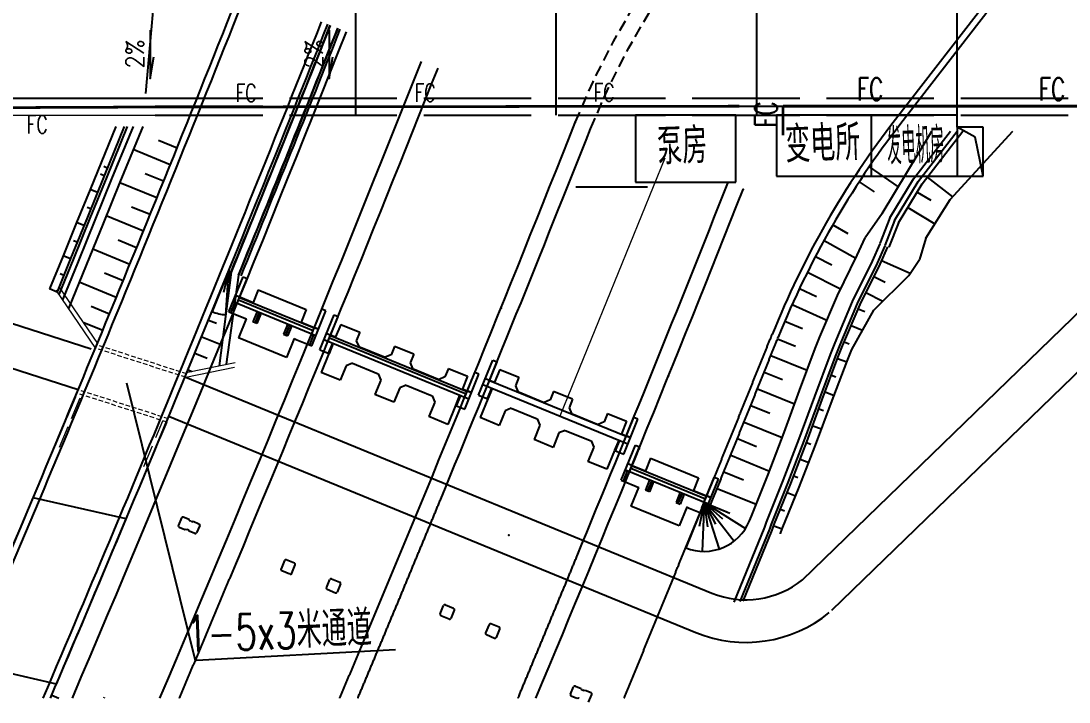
# Model space of a CAD drawing. Header units: millimetres. Extents: x 536322 to 537268, y -176210 to -175465.
# Drawn here: x 537000.1 to 537117.2, y -176041.9 to -175965.9 of the extents above; entities that cross this region are included whole.
import ezdxf
from ezdxf.enums import TextEntityAlignment as Align

# ---------------------------------------------------------------- set-up
doc = ezdxf.new("R2010")
doc.units = ezdxf.units.MM
doc.header["$MEASUREMENT"] = 0
for name, pattern in [('ACAD_ISO02W100', [15, 12, -3]), ('DASH', [0.35, 0.25, -0.1]), ('DASHED', [19.05, 12.7, -6.35]), ('HIDDEN', [0.375, 0.25, -0.125])]:
    doc.linetypes.add(name, pattern=pattern)
for name, color, linetype in [('0-段落划分', 2, 'Continuous'), ('0电气', 1, 'Continuous'), ('E-SYST-DIM', 3, 'Continuous'), ('LMBG-数据', 7, 'Continuous'), ('ql', 7, 'Continuous'), ('T-CABL-FC', 7, 'Continuous'), ('分隔带', 3, 'Continuous'), ('桥-立柱', 5, 'Continuous'), ('桥梁', 6, 'Continuous'), ('虚线', 11, 'ACAD_ISO02W100'), ('路基边线', 1, 'Continuous'), ('路面边线', 7, 'Continuous')]:
    doc.layers.add(name, color=color, linetype=linetype)
doc.layers.add('标注', color=4, linetype='Continuous', lineweight=15)
doc.layers.add('隧道', color=6, linetype='Continuous', lineweight=5)
doc.styles.add('GTF_XW', font='simplex1.shx', dxfattribs={"width": 0.7, "bigfont": 'hztxt.shx'})
doc.styles.add('IDQSTYLE', font='simplex.shx', dxfattribs={"width": 0.7, "bigfont": 'hzfs1.shx'})
doc.styles.get("Standard").update_dxf_attribs({"font": 'simplex1.shx', "width": 0.8, "bigfont": 'HZTXT.shx'})

# ---------------------------------------------------------------- blocks, each defined once
blk = doc.blocks.new('LMBG.YXDP..11主线正向')
at = {"layer": 'LMBG-数据', "color": 0, "linetype": 'ByBlock', "lineweight": -2}
blk.add_lwpolyline([(-0.541, 0.683), (0.539, 0.683), (0.052, 0.768)], dxfattribs=at)
at = {"layer": 'LMBG-数据', "color": 0, "linetype": 'ByBlock', "lineweight": -2, "style": 'GTF_XW', "width": 0.85}
for tag, p in [('YXCDKD', (-0.007, 1.063)), ('YXCDPD', (-0.011, 0.344))]:
    blk.add_attdef(tag, text='', height=0.4, rotation=180, dxfattribs=at).set_placement(p, align=Align.MIDDLE)
blk = doc.blocks.new('A$C5A611303')
at = {"layer": '0电气'}
for p, q in [((0, 0), (11.2, 0)), ((0, -7.5), (0, 0)), ((11.2, 0), (11.2, -7.5)), ((11.2, -7.5), (0, -7.5))]:
    blk.add_line(p, q, dxfattribs=at)
blk = doc.blocks.new('A$C2A681BBC')
at = {"layer": '0电气'}
for p, q in [((0, -1.35), (0, 0)), ((0, 0), (20.2, 0)), ((9.6, 0), (9.6, -6.8)), ((20.2, 0), (20.2, -6.8)), ((-2.9, -6.8), (-2.9, -1.35)), ((-2.9, -1.35), (0, -1.35)), ((-2.02, -2.46), (0, -1.35)), ((0, -1.35), (0, -6.8)), ((-2.9, -6.8), (-2.02, -2.46)), ((20.2, -6.8), (-2.9, -6.8))]:
    blk.add_line(p, q, dxfattribs=at)

msp = doc.modelspace()

# ---------------------------------------------------------------- linework, layer by layer
at = {"layer": '0-段落划分', "color": 8}
for p, q in [((537159.19, -175897.7), (537097.77, -175976.88)), ((537159.78, -175898.16), (537098.36, -175977.34))]:
    msp.add_line(p, q, dxfattribs=at)
at = {"layer": '0-段落划分', "color": 8, "linetype": 'Continuous'}
for p, q in [((537017.5, -175980.08), (537015.42, -175979.23)), ((537016.74, -175981.93), (537012.59, -175980.24)), ((537009.71, -175982.3), (537009.31, -175982.13)), ((537094.83, -175982.18), (537098.08, -175984.41)), ((537009.36, -175983.17), (537008.95, -175983)), ((537016, -175983.78), (537013.92, -175982.94)), ((537101.31, -175983.33), (537104.15, -175985.52)), ((537008.61, -175985.02), (537007.79, -175984.69)), ((537015.25, -175985.64), (537011.09, -175983.95)), ((537093.72, -175983.85), (537095.4, -175984.95)), ((537100.19, -175984.98), (537101.72, -175985.9)), ((537007.85, -175986.87), (537007.44, -175986.7)), ((537014.49, -175987.49), (537012.42, -175986.65)), ((537099.15, -175986.69), (537102.18, -175988.52)), ((537013.74, -175989.34), (537009.59, -175987.65)), ((537096.29, -175987.37), (537094.37, -175990.08)), ((537097.16, -175987.86), (537096.02, -175990.74)), ((537097.68, -175988.16), (537096.57, -175990.95)), ((537007.1, -175988.72), (537006.28, -175988.39)), ((537090.77, -175988.65), (537092.46, -175989.62)), ((537098.12, -175988.4), (537097.03, -175991.14)), ((537006.35, -175990.58), (537005.94, -175990.41)), ((537012.98, -175991.2), (537010.91, -175990.35)), ((537089.79, -175990.39), (537093.35, -175992.35)), ((537101.17, -175990.12), (537100.47, -175992.5)), ((537012.23, -175993.05), (537008.08, -175991.35)), ((537005.59, -175992.43), (537004.77, -175992.09)), ((537088.84, -175992.16), (537090.67, -175993.11)), ((537096.23, -175992.62), (537099.42, -175994.04)), ((537011.47, -175994.9), (537009.4, -175994.05)), ((537023.26, -175993.79), (537021.41, -175998.33)), ((537023.54, -175993.91), (537022.22, -176004.37)), ((537023.26, -175993.79), (537022.7, -175996.18)), ((537023.26, -175993.79), (537022.9, -175998.68)), ((537023.26, -175993.79), (537023.38, -175995.18)), ((537023.26, -175993.79), (537023.46, -175994.58)), ((537023.26, -175993.79), (537023.49, -175994.33)), ((537023.26, -175993.79), (537023.51, -175994.18)), ((537023.26, -175993.79), (537023.52, -175994.09)), ((537023.26, -175993.79), (537023.53, -175994.01)), ((537023.26, -175993.79), (537023.54, -175993.96)), ((537023.26, -175993.79), (537023.54, -175993.91)), ((537087.93, -175993.94), (537091.65, -175995.79)), ((537004.84, -175994.28), (537004.43, -175994.11)), ((537010.71, -175996.75), (537006.58, -175995.05)), ((537024.37, -175994.25), (537022.98, -176004.21)), ((537095.36, -175994.42), (537096.62, -175995.04)), ((537004.09, -175996.14), (537003.26, -175995.8)), ((537087.06, -175995.74), (537088.96, -175996.63)), ((537094.48, -175996.21), (537096.37, -175997.15)), ((537086.22, -175997.55), (537090.1, -175999.29)), ((537009.95, -175998.6), (537007.89, -175997.75)), ((537093.62, -175998.02), (537094.35, -175998.33)), ((537009.19, -176000.45), (537007.08, -175999.58)), ((537021.02, -175999.28), (537021.9, -175999.63)), ((537085.42, -175999.39), (537087.39, -176000.22)), ((537092.83, -175999.86), (537094.1, -176000.4)), ((537020.26, -176001.13), (537022.51, -176002.05)), ((537084.6, -176001.38), (537086.6, -176002.18)), ((537092.05, -176001.7), (537092.59, -176001.93)), ((537019.5, -176002.98), (537020.88, -176003.54)), ((537083.85, -176003.23), (537087.9, -176004.86)), ((537091.3, -176003.55), (537092.35, -176003.95)), ((537018.74, -176004.82), (537019.17, -176005)), ((537083.11, -176005.09), (537085.16, -176005.91)), ((537090.61, -176005.43), (537091.12, -176005.62)), ((537082.36, -176006.94), (537086.51, -176008.62)), ((537089.91, -176007.3), (537090.93, -176007.68)), ((537081.61, -176008.8), (537083.72, -176009.65)), ((537089.22, -176009.18), (537089.72, -176009.36)), ((537080.86, -176010.65), (537085.12, -176012.38)), ((537088.53, -176011.06), (537089.52, -176011.42)), ((537080.11, -176012.5), (537082.26, -176013.38)), ((537087.83, -176012.93), (537088.32, -176013.12)), ((537079.36, -176014.36), (537083.69, -176016.12)), ((537087.12, -176014.8), (537088.08, -176015.17)), ((537078.61, -176016.21), (537080.78, -176017.09)), ((537086.4, -176016.67), (537086.88, -176016.85)), ((537077.85, -176018.06), (537082.2, -176019.83)), ((537085.67, -176018.53), (537086.61, -176018.91)), ((537076.4, -176019.63), (537074.34, -176024.69)), ((537076.4, -176019.63), (537075.83, -176022.3)), ((537076.4, -176019.63), (537076.19, -176025.09)), ((537076.4, -176019.63), (537076.77, -176022.34)), ((537076.4, -176019.63), (537078.07, -176024.83)), ((537076.4, -176019.63), (537077.68, -176022.05)), ((537076.4, -176019.63), (537079.75, -176023.95)), ((537076.4, -176019.63), (537078.43, -176021.47)), ((537076.4, -176019.63), (537081.02, -176022.55)), ((537076.4, -176019.63), (537078.93, -176020.67)), ((537077.1, -176019.92), (537079.28, -176020.81)), ((537084.92, -176020.38), (537085.39, -176020.57)), ((537084.17, -176022.24), (537085.12, -176022.59)), ((537003.51, -176041.13), (537004.31, -176041.47))]:
    msp.add_line(p, q, dxfattribs=at)
at = {"layer": '0-段落划分', "color": 8, "linetype": 'DASHED', "lineweight": -3, "ltscale": 0.1, "flags": 128}
for points in [[(537062, -175977.23), (537063.98, -175972.66), (537066.25, -175968.19), (537068.77, -175963.83), (537071.52, -175959.55), (537074.48, -175955.35), (537077.61, -175951.21), (537080.9, -175947.13), (537084.32, -175943.09), (537087.85, -175939.08), (537091.45, -175935.1), (537095.11, -175931.14), (537098.8, -175927.18), (537102.49, -175923.21), (537106.16, -175919.22), (537109.78, -175915.22), (537113.32, -175911.17), (537116.77, -175907.09), (537120.09, -175902.95), (537123.27, -175898.76), (537126.26, -175894.49), (537129.05, -175890.15), (537131.62, -175885.72), (537133.93, -175881.2), (537135.96, -175876.58), (537137.12, -175873.51)], [(537063.71, -175977.91), (537065.7, -175973.34), (537067.98, -175968.87), (537070.5, -175964.51), (537073.27, -175960.23), (537076.23, -175956.03), (537079.39, -175951.89), (537082.69, -175947.82), (537086.13, -175943.78), (537089.68, -175939.78), (537093.3, -175935.8), (537096.98, -175931.84), (537100.69, -175927.89), (537104.4, -175923.92), (537108.09, -175919.94), (537111.73, -175915.94), (537115.29, -175911.9), (537118.76, -175907.82), (537122.1, -175903.69), (537125.29, -175899.49), (537128.3, -175895.23), (537131.1, -175890.89), (537133.68, -175886.46), (537136, -175881.94), (537138.03, -175877.31), (537139.19, -175874.25)]]:
    msp.add_lwpolyline(points, dxfattribs=at)
at = {"layer": '0-段落划分', "color": 8, "linetype": 'Continuous', "flags": 128}
for points in [[(537034.62, -175966.37), (537032.78, -175971), (537030.93, -175975.63), (537029.07, -175980.25), (537027.21, -175984.87), (537025.34, -175989.49), (537025.34, -175989.49)], [(537034.62, -175966.37), (537032.78, -175971), (537030.93, -175975.63), (537029.07, -175980.25), (537027.21, -175984.87), (537025.34, -175989.49), (537025.34, -175989.49)], [(537035.46, -175966.7), (537033.62, -175971.33), (537031.77, -175975.96), (537029.91, -175980.59), (537028.04, -175985.21), (537026.17, -175989.83), (537026.17, -175989.83)], [(537035.46, -175966.7), (537033.62, -175971.33), (537031.77, -175975.96), (537029.91, -175980.59), (537028.04, -175985.21), (537026.17, -175989.83), (537026.17, -175989.83)], [(537010.65, -175977.67), (537007.79, -175984.69), (537006.28, -175988.39), (537004.77, -175992.09), (537003.26, -175995.8)], [(537011.61, -175977.67), (537009.36, -175983.17), (537009.36, -175983.17)], [(537011.93, -175977.67), (537009.64, -175983.28), (537009.64, -175983.28)], [(537012.58, -175977.67), (537010.19, -175983.5), (537010.19, -175983.5)], [(537013.66, -175977.67), (537011.12, -175983.88), (537011.12, -175983.88)], [(537096.29, -175987.37), (537101.84, -175978.18)], [(537097.16, -175987.86), (537099.78, -175983.52), (537103.92, -175978.18)], [(537097.68, -175988.16), (537100.31, -175983.81), (537104.67, -175978.18)], [(537098.12, -175988.4), (537100.74, -175984.06), (537105.29, -175978.18)], [(537101.17, -175990.12), (537103.87, -175985.82), (537110.9, -175978.18)], [(537010.4, -175981.41), (537009.64, -175983.28), (537009.64, -175983.28)], [(537011.05, -175981.42), (537010.19, -175983.5), (537010.19, -175983.5)], [(537009.36, -175983.17), (537007.48, -175987.79), (537005.6, -175992.41), (537004.1, -175996.11)], [(537009.64, -175983.28), (537007.76, -175987.9), (537005.88, -175992.52), (537004.3, -175996.41)], [(537010.19, -175983.5), (537008.31, -175988.13), (537006.44, -175992.75), (537004.71, -175997)], [(537097.16, -175987.86), (537099.78, -175983.52), (537100.11, -175983.1)], [(537097.68, -175988.16), (537100.31, -175983.81), (537100.85, -175983.11)], [(537011.12, -175983.88), (537009.24, -175988.5), (537007.36, -175993.13), (537005.39, -175997.99)], [(537025.34, -175989.49), (537023.54, -175993.91)], [(537025.34, -175989.49), (537023.54, -175993.91)], [(537026.17, -175989.83), (537024.37, -175994.25)], [(537026.17, -175989.83), (537024.37, -175994.25)], [(537081.46, -176021.7), (537081.46, -176021.69), (537081.46, -176021.69), (537081.67, -176021.15), (537081.67, -176021.15), (537083.54, -176016.51), (537085.33, -176011.83), (537087.06, -176007.13), (537088.81, -176002.43), (537089.32, -176001.13), (537089.32, -176001.13), (537091.29, -175996.52), (537093.51, -175992.02), (537094.37, -175990.08)], [(537079.74, -176030.76), (537083.16, -176022.38), (537083.16, -176022.38), (537083.36, -176021.84), (537083.36, -176021.84), (537085.23, -176017.19), (537087.03, -176012.52), (537088.76, -176007.81), (537090.51, -176003.11), (537091.02, -176001.81), (537091.02, -176001.81), (537092.99, -175997.2), (537095.22, -175992.69), (537096.08, -175990.76)], [(537080.42, -176030.69), (537083.72, -176022.61), (537083.72, -176022.61), (537083.92, -176022.07), (537083.92, -176022.07), (537085.79, -176017.42), (537087.59, -176012.74), (537089.32, -176008.04), (537091.06, -176003.34), (537091.58, -176002.04), (537091.58, -176002.04), (537093.55, -175997.43), (537095.77, -175992.92), (537096.64, -175990.98)], [(537080.76, -176030.65), (537083.99, -176022.72), (537083.99, -176022.72), (537084.2, -176022.18), (537084.2, -176022.18), (537086.07, -176017.53), (537087.86, -176012.86), (537089.59, -176008.15), (537091.34, -176003.45), (537091.85, -176002.15), (537091.85, -176002.15), (537093.83, -175997.54), (537096.05, -175993.03), (537096.91, -175991.09)], [(537084.92, -176023.12), (537084.92, -176023.1), (537084.92, -176023.1), (537085.13, -176022.56), (537085.13, -176022.56), (537087.01, -176017.92), (537088.83, -176013.25), (537090.6, -176008.56), (537092.38, -176003.87), (537092.9, -176002.57), (537092.9, -176002.57), (537095.36, -175998.15), (537099.25, -175994.3), (537100.47, -175992.5)], [(537009.35, -176041.38), (537009.31, -176041.47)]]:
    msp.add_lwpolyline(points, dxfattribs=at)
at = {"layer": '0-段落划分', "color": 8, "flags": 128}
for points in [[(537067.46, -176041.47, -0.000002), (537067.5, -176041.38, -0.000008), (537067.65, -176041.02, -0.000008), (537067.79, -176040.66, -0.000009), (537067.94, -176040.31, -0.000009), (537068.09, -176039.95, -0.000009), (537068.24, -176039.59, -0.000009), (537068.38, -176039.23, -0.000009), (537068.53, -176038.87, -0.000009), (537068.68, -176038.51, -0.00001), (537068.83, -176038.15, -0.00001), (537068.98, -176037.79, -0.00001), (537069.12, -176037.43, -0.00001), (537069.27, -176037.07, -0.00001), (537069.42, -176036.71, -0.00001), (537069.57, -176036.35, -0.000011), (537069.71, -176035.99, -0.000011), (537069.86, -176035.63, -0.000011), (537070.01, -176035.27, -0.000011), (537070.16, -176034.91, -0.000011), (537070.3, -176034.55, -0.000012), (537070.45, -176034.19, -0.000012), (537070.6, -176033.83, -0.000012), (537070.75, -176033.47, -0.000012), (537070.9, -176033.11, -0.000012), (537071.04, -176032.75, -0.000012), (537071.19, -176032.39, -0.000013), (537071.34, -176032.03, -0.000013), (537071.49, -176031.67, -0.000013), (537071.63, -176031.31, -0.000013), (537071.78, -176030.95, -0.000013), (537071.93, -176030.59, -0.000013), (537072.07, -176030.23, -0.000014), (537072.22, -176029.87, -0.000014), (537072.37, -176029.51, -0.000014), (537072.52, -176029.15, -0.000014), (537072.66, -176028.79, -0.000014), (537072.81, -176028.43, -0.000014), (537072.96, -176028.07, -0.000015), (537073.11, -176027.71, -0.000015), (537073.25, -176027.35, -0.000015), (537073.4, -176026.99, -0.000015), (537073.55, -176026.63, -0.000015), (537073.69, -176026.27, -0.000015), (537073.84, -176025.91, -0.000016), (537073.99, -176025.55, -0.000016), (537074.14, -176025.19, -0.000016), (537074.28, -176024.83, -0.000016), (537074.43, -176024.47, -0.000016), (537074.58, -176024.11, -0.000016), (537074.72, -176023.75, -0.000017), (537074.87, -176023.39, -0.000017), (537075.02, -176023.03, -0.000017), (537075.17, -176022.67, -0.000017), (537075.31, -176022.31, -0.000017), (537075.46, -176021.95, -0.000017), (537075.61, -176021.59, -0.000018), (537075.75, -176021.23, -0.000018), (537075.9, -176020.87, -0.000018), (537076.05, -176020.51, -0.000018), (537076.19, -176020.15, -0.000018), (537076.34, -176019.79, -0.000018), (537076.49, -176019.43, -0.000019), (537076.63, -176019.07, -0.000019), (537076.78, -176018.71, -0.000019), (537076.93, -176018.35, -0.000019), (537077.07, -176017.99, -0.000019), (537077.22, -176017.63, -0.000019), (537077.37, -176017.27, -0.00002), (537077.51, -176016.91, -0.00002), (537077.66, -176016.55, -0.00002), (537077.81, -176016.18, -0.00002), (537077.95, -176015.82, -0.00002), (537078.1, -176015.46, -0.00002), (537078.25, -176015.1, -0.000021), (537078.39, -176014.74, -0.000021), (537078.54, -176014.38, -0.000021), (537078.68, -176014.02, -0.000021), (537078.83, -176013.66, -0.000021), (537078.98, -176013.3, -0.000021), (537079.12, -176012.94, -0.000022), (537079.27, -176012.58, -0.000022), (537079.42, -176012.22, -0.000022), (537079.56, -176011.86, -0.000022), (537079.71, -176011.5, -0.000022), (537079.85, -176011.14, -0.000022), (537080, -176010.78, -0.000023), (537080.15, -176010.42, -0.000023), (537080.29, -176010.06, -0.000023), (537080.44, -176009.7, -0.000023), (537080.58, -176009.34, -0.000023), (537080.73, -176008.98, -0.000023), (537080.87, -176008.61, -0.000024), (537081.02, -176008.25, -0.000024), (537081.17, -176007.89, -0.000024), (537081.31, -176007.53, -0.000024), (537081.46, -176007.17, -0.000024), (537081.6, -176006.81, -0.000024), (537081.75, -176006.45, -0.000025), (537081.89, -176006.09, -0.000025), (537082.04, -176005.73, -0.000025), (537082.19, -176005.37, -0.000025), (537082.33, -176005.01, -0.000025), (537082.48, -176004.65, -0.000025), (537082.62, -176004.29, -0.000026), (537082.77, -176003.93, -0.000026), (537082.91, -176003.56, -0.000026), (537083.06, -176003.2, -0.000026), (537083.2, -176002.84, -0.000026), (537083.35, -176002.48, -0.000026), (537083.49, -176002.12, -0.000027), (537083.64, -176001.76, -0.000027), (537083.78, -176001.4, -0.000027), (537083.99, -176000.89)], [(537077.1, -176019.92, -0.00001), (537077.18, -176019.71, -0.000019), (537077.33, -176019.35, -0.000019), (537077.47, -176018.99, -0.000019), (537077.62, -176018.63, -0.000019), (537077.77, -176018.27, -0.000019), (537077.91, -176017.91, -0.000019), (537078.06, -176017.55, -0.00002), (537078.21, -176017.19, -0.00002), (537078.35, -176016.83, -0.00002), (537078.5, -176016.47, -0.00002), (537078.65, -176016.11, -0.00002), (537078.79, -176015.75, -0.00002), (537078.94, -176015.39, -0.000021), (537079.09, -176015.03, -0.000021), (537079.23, -176014.67, -0.000021), (537079.38, -176014.3, -0.000021), (537079.53, -176013.94, -0.000021), (537079.67, -176013.58, -0.000021), (537079.82, -176013.22, -0.000022), (537079.96, -176012.86, -0.000022), (537080.11, -176012.5, -0.000022), (537080.26, -176012.14, -0.000022), (537080.4, -176011.78, -0.000022), (537080.55, -176011.42, -0.000022), (537080.69, -176011.06, -0.000023), (537080.84, -176010.7, -0.000023), (537080.99, -176010.34, -0.000023), (537081.13, -176009.98, -0.000023), (537081.28, -176009.62, -0.000023), (537081.42, -176009.26, -0.000023), (537081.57, -176008.9, -0.000024), (537081.72, -176008.54, -0.000024), (537081.86, -176008.17, -0.000024), (537082.01, -176007.81, -0.000024), (537082.15, -176007.45, -0.000024), (537082.3, -176007.09, -0.000024), (537082.44, -176006.73, -0.000025), (537082.59, -176006.37, -0.000025), (537082.74, -176006.01, -0.000025), (537082.88, -176005.65, -0.000025), (537083.03, -176005.29, -0.000025), (537083.17, -176004.93, -0.000025), (537083.32, -176004.57, -0.000026), (537083.46, -176004.21, -0.000026), (537083.61, -176003.84, -0.000026), (537083.75, -176003.48, -0.000026), (537083.9, -176003.12, -0.000026), (537084.04, -176002.76, -0.000026), (537084.19, -176002.4, -0.000027), (537084.33, -176002.04, -0.000027), (537084.48, -176001.68, -0.000027), (537084.68, -176001.17)], [(537037.7, -176041.47, -0.000005), (537037.74, -176041.38, -0.000024), (537037.91, -176040.97, -0.000025), (537038.08, -176040.56, -0.000025), (537038.26, -176040.15, -0.000025), (537038.43, -176039.75, -0.000025), (537038.6, -176039.34, -0.000025), (537038.77, -176038.93, -0.000026), (537038.94, -176038.52, -0.000026), (537039.11, -176038.11, -0.000026), (537039.29, -176037.7, -0.000026), (537039.46, -176037.29, -0.000026), (537039.63, -176036.88, -0.000027), (537039.8, -176036.47, -0.000027), (537039.97, -176036.06, -0.000027), (537040.14, -176035.66, -0.000027), (537040.32, -176035.25, -0.000027), (537040.49, -176034.84, -0.000027), (537040.66, -176034.43, -0.000028), (537040.83, -176034.02, -0.000028), (537041, -176033.61, -0.000028), (537041.17, -176033.2, -0.000028), (537041.34, -176032.79, -0.000028), (537041.51, -176032.38, -0.000029), (537041.68, -176031.97, -0.000029), (537041.86, -176031.56, -0.000029), (537042.03, -176031.15, -0.000029), (537042.2, -176030.75, -0.000029), (537042.37, -176030.34, -0.00003), (537042.54, -176029.93, -0.00003), (537042.71, -176029.52, -0.00003), (537042.88, -176029.11, -0.00003), (537043.05, -176028.7, -0.00003), (537043.22, -176028.29, -0.000031), (537043.39, -176027.88, -0.000031), (537043.56, -176027.47, -0.000031), (537043.73, -176027.06, -0.000031), (537043.9, -176026.65, -0.000031), (537044.07, -176026.24, -0.000032), (537044.24, -176025.83, -0.000032), (537044.41, -176025.42, -0.000032), (537044.58, -176025.01, -0.000032), (537044.75, -176024.6, -0.000032), (537044.92, -176024.2, -0.000033), (537045.09, -176023.79, -0.000033), (537045.26, -176023.38, -0.000033), (537045.43, -176022.97, -0.000033), (537045.6, -176022.56, -0.000033), (537045.77, -176022.15, -0.000033), (537045.94, -176021.74, -0.000034), (537046.11, -176021.33, -0.000034), (537046.28, -176020.92, -0.000034), (537046.45, -176020.51, -0.000034), (537046.62, -176020.1, -0.000034), (537046.79, -176019.69, -0.000035), (537046.96, -176019.28)], [(537055.6, -176041.47, -0.000017), (537055.71, -176041.21, -0.000027), (537055.88, -176040.8, -0.000028), (537056.05, -176040.39, -0.000028), (537056.22, -176039.98, -0.000028), (537056.39, -176039.57, -0.000028), (537056.56, -176039.16, -0.000028), (537056.74, -176038.75, -0.000029), (537056.91, -176038.34, -0.000029), (537057.08, -176037.92, -0.000029), (537057.25, -176037.51, -0.000029), (537057.42, -176037.1, -0.000029), (537057.59, -176036.69, -0.00003), (537057.77, -176036.28, -0.00003), (537057.94, -176035.87, -0.00003), (537058.11, -176035.46, -0.00003), (537058.28, -176035.05, -0.00003), (537058.45, -176034.64, -0.000031), (537058.62, -176034.22, -0.000031), (537058.79, -176033.81, -0.000031), (537058.97, -176033.4, -0.000031), (537059.14, -176032.99, -0.000031), (537059.31, -176032.58, -0.000032), (537059.48, -176032.17, -0.000032), (537059.65, -176031.76, -0.000032), (537059.82, -176031.35, -0.000032), (537059.99, -176030.93, -0.000032), (537060.16, -176030.52, -0.000033), (537060.33, -176030.11, -0.000033), (537060.5, -176029.7, -0.000033), (537060.67, -176029.29, -0.000033), (537060.85, -176028.88, -0.000033), (537061.02, -176028.47, -0.000033), (537061.19, -176028.05, -0.000034), (537061.36, -176027.64, -0.000034), (537061.53, -176027.23, -0.000034), (537061.7, -176026.82, -0.000034), (537061.87, -176026.41, -0.000034), (537062.04, -176025.99, -0.000035), (537062.21, -176025.58)], [(537017.77, -176041.47, -0.000006), (537017.8, -176041.39, -0.000024), (537017.95, -176041.03, -0.000025), (537018.11, -176040.67, -0.000025), (537018.26, -176040.32, -0.000025), (537018.41, -176039.96, -0.000025), (537018.56, -176039.6, -0.000025), (537018.71, -176039.24, -0.000025), (537018.86, -176038.89, -0.000026), (537019.01, -176038.53, -0.000026), (537019.17, -176038.17, -0.000026), (537019.32, -176037.81, -0.000026), (537019.47, -176037.46, -0.000026), (537019.62, -176037.1, -0.000026), (537019.77, -176036.74, -0.000027), (537019.92, -176036.39, -0.000027), (537020.07, -176036.03, -0.000027), (537020.22, -176035.67, -0.000027), (537020.37, -176035.31, -0.000027), (537020.53, -176034.96, -0.000027), (537020.68, -176034.6, -0.000028), (537020.83, -176034.24, -0.000028), (537020.98, -176033.88, -0.000028), (537021.13, -176033.53, -0.000028), (537021.28, -176033.17, -0.000028), (537021.43, -176032.81, -0.000028), (537021.58, -176032.45, -0.000029), (537021.73, -176032.1, -0.000029), (537021.88, -176031.74, -0.000029), (537022.03, -176031.38, -0.000029), (537022.18, -176031.02, -0.000029), (537022.33, -176030.67, -0.000029), (537022.48, -176030.31, -0.00003), (537022.63, -176029.95, -0.00003), (537022.78, -176029.59, -0.00003), (537022.93, -176029.23, -0.00003), (537023.08, -176028.88, -0.00003), (537023.23, -176028.52, -0.00003), (537023.38, -176028.16)], [(537035.68, -176041.47, -0.000007), (537035.73, -176041.37, -0.000027), (537035.88, -176041.02, -0.000028), (537036.03, -176040.66, -0.000028), (537036.18, -176040.3, -0.000028), (537036.33, -176039.94, -0.000028), (537036.48, -176039.58, -0.000028), (537036.63, -176039.22, -0.000028), (537036.79, -176038.86, -0.000029), (537036.94, -176038.5, -0.000029), (537037.09, -176038.14, -0.000029), (537037.24, -176037.78, -0.000029), (537037.39, -176037.42, -0.000029), (537037.54, -176037.06, -0.000029), (537037.69, -176036.7, -0.00003), (537037.84, -176036.34, -0.00003), (537037.99, -176035.99, -0.00003), (537038.15, -176035.63, -0.00003), (537038.3, -176035.27, -0.00003), (537038.45, -176034.91, -0.00003), (537038.6, -176034.55)]]:
    msp.add_lwpolyline(points, format="xyb", dxfattribs=at)
at = {"layer": '0-段落划分', "color": 8}
for centre, radius, start, end in [((534097.71, -174800.65), 3149, 336.79422, 338.35103), ((534097.71, -174800.65), 3149.75, 336.80007, 338.35103), ((534097.71, -174800.65), 3158.75, 336.87002, 338.35103), ((534097.71, -174800.65), 3159.5, 336.87583, 338.35103), ((534097.71, -174800.65), 3161.75, 336.89324, 338.35103), ((534097.71, -174800.65), 3161, 337.8129, 338.35103), ((534097.71, -174800.65), 3170.75, 336.96261, 338.35103), ((534097.71, -174800.65), 3172.75, 337.23883, 338.35103), ((534097.71, -174800.65), 3189.25, 337.23883, 338.35103), ((537176.78, -176038.17), 100, 142.1949, 158.1118), ((537176.78, -176038.17), 99.25, 142.1949, 158.1118), ((534097.71, -174800.65), 3191.1, 337.54965, 338.35103), ((534097.71, -174800.65), 3209.45, 337.25609, 338.35103), ((534097.71, -174800.65), 3207.6, 337.54965, 338.35103)]:
    msp.add_arc(centre, radius, start, end, dxfattribs=at)
at = {"layer": '0-段落划分', "color": 8, "linetype": 'Continuous'}
for centre, radius, start, end in [((534097.71, -174800.65), 3159.8, 337.81275, 338.35103), ((534097.71, -174800.65), 3160.7, 337.81275, 338.35103), ((537023.26, -175993.79), 4.9, 247.7683, 266.1953), ((537076.4, -176019.63), 5.46, 247.8115, 337.7441)]:
    msp.add_arc(centre, radius, start, end, dxfattribs=at)
for p in [(537062, -175977.23), (537080.77, -175984.68), (537053.7, -175997.93), (537072.42, -176005.51), (537050.42, -176005.99), (537069.12, -176013.63), (537054.59, -176023.27)]:
    msp.add_point(p, dxfattribs=at)
at = {"layer": 'ql', "color": 8, "linetype": 'Continuous'}
for p, q in [((537011.82, -176021.46), (537001.43, -176019.11)), ((537004.02, -176039.93), (536993.64, -176037.51))]:
    msp.add_line(p, q, dxfattribs=at)
for radius, start, end in [(3149, 336.87257, 337.23614), (3159.5, 336.90616, 337.26974)]:
    msp.add_arc((534097.71, -174800.65), radius, start, end, dxfattribs=at)
at = {"layer": 'T-CABL-FC', "color": 5, "linetype": 'Continuous', "const_width": 0.3}
for points in [[(537013.54, -175975.49), (536990.21, -175975.59)], [(537013.54, -175975.49), (537080.34, -175975.39)], [(537085.21, -175978.63), (537085.21, -175975.39)], [(537085.21, -175975.39), (537104.67, -175975.39)], [(537104.67, -175975.39), (537125.87, -175975.39)]]:
    msp.add_lwpolyline(points, dxfattribs=at)
at = {"layer": '分隔带', "color": 8}
for p, q in [((537087.37, -176028.26), (537131.91, -175985.12)), ((537018.47, -176005.66), (537077.26, -176029.76))]:
    msp.add_line(p, q, dxfattribs=at)
at = {"layer": '分隔带', "color": 8, "flags": 128}
msp.add_lwpolyline([(537007.91, -176002.53), (536950.87, -175984.19)], dxfattribs=at)
at = {"layer": '分隔带', "color": 8}
msp.add_arc((537081.05, -176020.5), 10, 247.7117, 309.1806, dxfattribs=at)
at = {"layer": '标注', "color": 8, "linetype": 'ByBlock'}
msp.add_line((537071.99, -175981.2), (537060.27, -176009.98), dxfattribs=at)
at = {"layer": '桥-立柱', "color": 8, "linetype": 'Continuous'}
for p, q in [((537023.29, -175998.35), (537024.89, -175994.45)), ((537024.23, -175997.38), (537025.35, -175994.64)), ((537024.89, -175994.45), (537025.35, -175994.64)), ((537026.57, -175995.88), (537025.99, -175997.3)), ((537026.57, -175995.88), (537031.94, -175998.08)), ((537023.52, -175998.45), (537024, -175997.29)), ((537023.76, -175997.19), (537033.02, -176000.98)), ((537024.05, -175996.5), (537024.51, -175996.69)), ((537024.38, -175997.01), (537032.71, -176000.42)), ((537024.49, -175996.74), (537032.82, -176000.14)), ((537024.51, -175996.69), (537025.99, -175997.3)), ((537023.29, -175998.35), (537025.25, -175999.15)), ((537026.46, -175998.3), (537025.98, -175999.45)), ((537026.69, -175998.39), (537026.22, -175999.55)), ((537026.91, -175998.48), (537026.43, -175999.64)), ((537031.94, -175998.08), (537031.36, -175999.49)), ((537032.55, -176002.14), (537034.14, -175998.23)), ((537032.56, -176000.79), (537033.68, -175998.04)), ((537033.44, -176002.6), (537035.04, -175998.69)), ((537034.14, -175998.23), (537033.68, -175998.04)), ((537035.04, -175998.69), (537035.5, -175998.88)), ((537025.24, -175999.15), (537024.37, -176001.25)), ((537026.43, -175999.64), (537025.98, -175999.45)), ((537029.88, -175999.7), (537029.41, -176000.85)), ((537030.1, -175999.78), (537029.62, -176000.94)), ((537030.33, -175999.88), (537029.85, -176001.04)), ((537031.36, -175999.49), (537032.84, -176000.1)), ((537034.38, -176001.63), (537035.5, -175998.88)), ((537035.79, -175999.75), (537035.21, -176001.16)), ((537035.79, -175999.75), (537037.92, -176000.62)), ((537029.41, -176000.85), (537029.85, -176001.04)), ((537032.32, -176002.04), (537032.79, -176000.89)), ((537032.84, -176000.1), (537033.3, -176000.29)), ((537033.3, -176000.29), (537032.84, -176000.1)), ((537034.2, -176000.75), (537034.66, -176000.94)), ((537034.64, -176000.98), (537049.91, -176007.23)), ((537034.66, -176000.93), (537035.21, -176001.16)), ((537037.92, -176000.62), (537037.53, -176001.57)), ((537029.74, -176003.45), (537024.37, -176001.25)), ((537030.6, -176001.34), (537029.74, -176003.45)), ((537030.58, -176001.33), (537030.88, -176001.46)), ((537030.88, -176001.46), (537032.55, -176002.14)), ((537033.91, -176001.44), (537050.11, -176008.06)), ((537034.86, -176001.83), (537034.38, -176002.98)), ((537034.95, -176001.86), (537034.48, -176003.02)), ((537034.53, -176001.26), (537049.8, -176007.51)), ((537037.53, -176001.57), (537037.81, -176002.22)), ((537037.81, -176002.22), (537040.77, -176003.43)), ((537041.81, -176002.21), (537041.42, -176003.16)), ((537043.94, -176003.08), (537041.81, -176002.21)), ((537033.44, -176002.6), (537034.48, -176003.02)), ((537034.46, -176003.01), (537033.6, -176005.12)), ((537041.42, -176003.16), (537040.77, -176003.43)), ((537043.94, -176003.08), (537043.55, -176004.03)), ((537036.38, -176004.38), (537035.73, -176005.99)), ((537037.09, -176004.09), (537036.38, -176004.38)), ((537037.09, -176004.09), (537039.97, -176005.27)), ((537043.55, -176004.03), (537043.82, -176004.68)), ((537051.2, -176007.64), (537052.8, -176003.73)), ((537052.14, -176006.67), (537053.26, -176003.92)), ((537052.8, -176003.73), (537053.26, -176003.92)), ((537035.73, -176005.99), (537033.6, -176005.12)), ((537039.97, -176005.27), (537040.27, -176005.97)), ((537043.82, -176004.68), (537046.78, -176005.89)), ((537047.44, -176005.62), (537046.78, -176005.89)), ((537047.82, -176004.67), (537047.44, -176005.62)), ((537047.82, -176004.67), (537049.95, -176005.54)), ((537049.95, -176005.54), (537049.38, -176006.95)), ((537049.64, -176009.22), (537051.23, -176005.32)), ((537049.65, -176007.88), (537050.77, -176005.13)), ((537051.23, -176005.32), (537050.77, -176005.13)), ((537051.96, -176005.79), (537052.42, -176005.98)), ((537053.55, -176004.79), (537052.98, -176006.2)), ((537053.55, -176004.79), (537055.68, -176005.66)), ((537055.68, -176005.66), (537055.3, -176006.61)), ((537040.27, -176005.97), (537039.61, -176007.58)), ((537042.4, -176006.84), (537041.74, -176008.45)), ((537043.1, -176006.55), (537042.4, -176006.84)), ((537043.1, -176006.55), (537045.99, -176007.73)), ((537049.38, -176006.95), (537049.93, -176007.18)), ((537051.68, -176006.48), (537067.88, -176013.08)), ((537052.62, -176006.87), (537052.15, -176008.02)), ((537052.71, -176006.9), (537052.24, -176008.06)), ((537052.4, -176006.02), (537067.68, -176012.24)), ((537052.42, -176005.97), (537052.98, -176006.2)), ((537055.3, -176006.61), (537055.57, -176007.26)), ((537041.74, -176008.45), (537039.61, -176007.58)), ((537045.99, -176007.73), (537046.29, -176008.43)), ((537049.07, -176007.64), (537048.6, -176008.8)), ((537049.17, -176007.68), (537048.69, -176008.84)), ((537049.93, -176007.18), (537050.39, -176007.37)), ((537050.39, -176007.37), (537049.93, -176007.18)), ((537051.2, -176007.64), (537052.24, -176008.06)), ((537052.22, -176008.05), (537051.37, -176010.16)), ((537055.57, -176007.26), (537058.53, -176008.46)), ((537059.57, -176007.24), (537059.19, -176008.19)), ((537061.7, -176008.11), (537059.57, -176007.24)), ((537061.7, -176008.11), (537061.32, -176009.06)), ((537046.29, -176008.43), (537045.63, -176010.04)), ((537048.62, -176008.81), (537047.76, -176010.91)), ((537048.6, -176008.8), (537048.9, -176008.92)), ((537048.9, -176008.92), (537049.64, -176009.22)), ((537054.85, -176009.12), (537054.15, -176009.42)), ((537054.85, -176009.12), (537057.74, -176010.3)), ((537059.19, -176008.19), (537058.53, -176008.46)), ((537061.32, -176009.06), (537061.59, -176009.71)), ((537047.76, -176010.91), (537045.63, -176010.04)), ((537053.5, -176011.03), (537051.37, -176010.16)), ((537054.15, -176009.42), (537053.5, -176011.03)), ((537057.74, -176010.3), (537058.04, -176011)), ((537061.59, -176009.71), (537064.55, -176010.91)), ((537065.59, -176009.69), (537065.21, -176010.64)), ((537065.59, -176009.69), (537067.72, -176010.56)), ((537067.41, -176014.24), (537069, -176010.33)), ((537067.42, -176012.89), (537068.54, -176010.14)), ((537069, -176010.33), (537068.54, -176010.14)), ((537058.04, -176011), (537057.39, -176012.61)), ((537060.87, -176011.58), (537060.17, -176011.87)), ((537060.87, -176011.58), (537063.76, -176012.75)), ((537065.21, -176010.64), (537064.55, -176010.91)), ((537067.72, -176010.56), (537067.15, -176011.97)), ((537059.52, -176013.48), (537057.39, -176012.61)), ((537060.17, -176011.87), (537059.52, -176013.48)), ((537063.76, -176012.75), (537064.06, -176013.46)), ((537066.85, -176012.66), (537066.38, -176013.81)), ((537066.94, -176012.69), (537066.47, -176013.85)), ((537067.15, -176011.97), (537067.7, -176012.2)), ((537067.7, -176012.2), (537068.17, -176012.38)), ((537068.17, -176012.38), (537067.7, -176012.2)), ((537064.06, -176013.46), (537063.41, -176015.06)), ((537066.39, -176013.82), (537065.54, -176015.93)), ((537066.38, -176013.81), (537066.67, -176013.94)), ((537066.67, -176013.94), (537067.41, -176014.24)), ((537067.14, -176017.16), (537068.73, -176013.25)), ((537068.07, -176016.19), (537069.19, -176013.44)), ((537068.73, -176013.25), (537069.19, -176013.44)), ((537065.54, -176015.93), (537063.41, -176015.06)), ((537070.41, -176014.68), (537069.84, -176016.1)), ((537070.41, -176014.68), (537075.78, -176016.87)), ((537067.37, -176017.25), (537067.84, -176016.09)), ((537067.61, -176016), (537076.87, -176019.77)), ((537067.89, -176015.3), (537068.35, -176015.49)), ((537068.22, -176015.82), (537076.56, -176019.21)), ((537068.34, -176015.54), (537076.67, -176018.93)), ((537068.35, -176015.49), (537069.84, -176016.1)), ((537067.14, -176017.16), (537069.1, -176017.96)), ((537070.3, -176017.1), (537069.83, -176018.25)), ((537070.54, -176017.19), (537070.06, -176018.35)), ((537070.75, -176017.28), (537070.28, -176018.44)), ((537075.78, -176016.87), (537075.21, -176018.28)), ((537076.4, -176020.93), (537077.99, -176017.02)), ((537076.41, -176019.58), (537077.53, -176016.83)), ((537077.99, -176017.02), (537077.53, -176016.83)), ((537069.08, -176017.95), (537068.22, -176020.06)), ((537070.28, -176018.44), (537069.83, -176018.25)), ((537073.73, -176018.49), (537073.26, -176019.65)), ((537073.94, -176018.58), (537073.47, -176019.74)), ((537074.18, -176018.67), (537073.7, -176019.83)), ((537075.21, -176018.28), (537076.69, -176018.89)), ((537073.26, -176019.65), (537073.7, -176019.83)), ((537076.17, -176020.83), (537076.64, -176019.68)), ((537076.69, -176018.89), (537077.15, -176019.08)), ((537077.15, -176019.08), (537076.69, -176018.89)), ((537073.6, -176022.24), (537068.22, -176020.06)), ((537074.45, -176020.14), (537073.6, -176022.24)), ((537074.44, -176020.13), (537074.73, -176020.25)), ((537074.73, -176020.25), (537076.4, -176020.93)), ((537018, -176021.35), (537017.65, -176022.18)), ((537018.84, -176021.54), (537018.19, -176021.27)), ((537018.89, -176021.67), (537018.84, -176021.54)), ((537019.03, -176021.73), (537018.89, -176021.67)), ((537019.03, -176021.73), (537019.17, -176021.79)), ((537019.17, -176021.79), (537019.3, -176021.73)), ((537019.3, -176021.73), (537019.95, -176022)), ((537020.03, -176022.2), (537019.68, -176023.03)), ((537017.73, -176022.38), (537018.38, -176022.65)), ((537018.38, -176022.65), (537018.51, -176022.6)), ((537018.51, -176022.6), (537018.64, -176022.65)), ((537018.78, -176022.71), (537018.64, -176022.65)), ((537018.84, -176022.84), (537018.78, -176022.71)), ((537019.48, -176023.11), (537018.84, -176022.84)), ((537029.5, -176026.11), (537029.12, -176027.03)), ((537030.62, -176026.41), (537029.7, -176026.03)), ((537030.32, -176027.53), (537030.7, -176026.61)), ((537029.2, -176027.23), (537030.12, -176027.61)), ((537034.19, -176029.15), (537034.58, -176028.23)), ((537034.77, -176028.15), (537035.69, -176028.54)), ((537035.78, -176028.73), (537035.39, -176029.66)), ((537035.19, -176029.74), (537034.27, -176029.35)), ((537046.9, -176032.07), (537047.28, -176031.15)), ((537047.48, -176031.07), (537048.4, -176031.45)), ((537047.9, -176032.65), (537046.98, -176032.27)), ((537048.48, -176031.65), (537048.1, -176032.57)), ((537052.36, -176033.27), (537051.98, -176034.19)), ((537053.48, -176033.57), (537052.56, -176033.19)), ((537053.18, -176034.69), (537053.56, -176033.77)), ((537052.06, -176034.39), (537052.98, -176034.77)), ((537061.46, -176041.05), (537061.81, -176040.22)), ((537062.01, -176040.14), (537062.65, -176040.41)), ((537062.65, -176040.41), (537062.71, -176040.55)), ((537062.71, -176040.55), (537062.84, -176040.6)), ((537062.98, -176040.66), (537062.84, -176040.6)), ((537063.11, -176040.61), (537062.98, -176040.66)), ((537063.76, -176040.88), (537063.11, -176040.61)), ((537062.18, -176041.52), (537061.54, -176041.25)), ((537062.31, -176041.47), (537062.18, -176041.52)), ((537062.45, -176041.52), (537062.31, -176041.47)), ((537063.48, -176041.91), (537063.84, -176041.08))]:
    msp.add_line(p, q, dxfattribs=at)
for centre, start, end in [((537017.79, -176022.24), 157.3066, 247.3066), ((537018.13, -176021.41), 67.3066, 157.3066), ((537019.89, -176022.14), 337.3066, 67.3066), ((537019.54, -176022.97), 247.3066, 337.3066), ((537029.64, -176026.17), 67.3066, 157.3066), ((537030.56, -176026.55), 337.3066, 67.3066), ((537029.25, -176027.09), 157.3066, 247.3066), ((537030.18, -176027.48), 247.3066, 337.3066), ((537034.33, -176029.21), 157.3066, 247.3066), ((537034.71, -176028.29), 67.3066, 157.3066), ((537035.64, -176028.68), 337.3066, 67.3066), ((537035.25, -176029.6), 247.3066, 337.3066), ((537047.42, -176031.21), 67.3607, 157.3607), ((537048.35, -176031.59), 337.3607, 67.3607), ((537047.04, -176032.13), 157.3607, 247.3607), ((537047.96, -176032.51), 247.3607, 337.3607), ((537052.5, -176033.32), 67.3607, 157.3607), ((537053.42, -176033.71), 337.3607, 67.3607), ((537052.11, -176034.25), 157.3607, 247.3607), ((537053.04, -176034.63), 247.3607, 337.3607), ((537061.95, -176040.28), 66.9563, 156.9563), ((537063.7, -176041.02), 336.9563, 66.9563), ((537061.6, -176041.11), 156.9563, 246.9563)]:
    msp.add_arc(centre, 0.15, start, end, dxfattribs=at)
at = {"layer": '桥梁', "color": 8}
for p, q in [((537011.86, -176006.26), (537019.54, -176037.28)), ((537041.92, -176036.1), (537019.66, -176037.28))]:
    msp.add_line(p, q, dxfattribs=at)
at = {"layer": '虚线', "color": 8}
for p, q in [((537016.35, -175947.09), (537013.78, -175976.39)), ((537037.47, -175976.39), (537037.47, -175947.09)), ((537059.87, -175976.39), (537059.87, -175947.09)), ((537082.27, -175976.39), (537082.27, -175947.09)), ((537104.67, -175976.39), (537104.67, -175947.09)), ((537015.07, -175976.39), (537127.07, -175976.39)), ((537062.07, -175984.39), (537070.07, -175984.39))]:
    msp.add_line(p, q, dxfattribs=at)
at = {"layer": '虚线', "color": 8, "flags": 128}
for points in [[(537015.07, -175974.49), (537127.07, -175974.49)], [(537015.07, -175975.39), (537127.07, -175975.39)]]:
    msp.add_lwpolyline(points, dxfattribs=at)
at = {"layer": '路基边线', "color": 8}
for p, q in [((537090.67, -176031.67), (537135.21, -175988.53)), ((537016.66, -176010.05), (537075.45, -176034.15))]:
    msp.add_line(p, q, dxfattribs=at)
at = {"layer": '路基边线', "color": 8, "flags": 128}
msp.add_lwpolyline([(537006.46, -176007.05), (536950.87, -175989.18)], dxfattribs=at)
at = {"layer": '路基边线', "color": 8}
msp.add_arc((537081.05, -176020.5), 14.75, 247.7117, 309.1806, dxfattribs=at)
at = {"layer": '路面边线', "color": 8, "flags": 128}
msp.add_lwpolyline([(536999.08, -175974.51), (537000.07, -175974.5), (537001.06, -175974.5), (537002.06, -175974.5), (537003.05, -175974.49), (537004.04, -175974.49), (537005.04, -175974.49), (537006.03, -175974.49), (537007.03, -175974.49), (537008.02, -175974.49), (537009.02, -175974.49), (537010.02, -175974.49), (537011.02, -175974.49), (537012.02, -175974.49), (537015.07, -175974.49)], dxfattribs=at)
at = {"layer": '隧道', "color": 8, "ltscale": 10}
for p, q in [((537008.43, -176002.43), (537003.99, -175995.95)), ((537008.65, -176001.87), (537004.32, -175995.56)), ((537018.47, -176005.66), (537023.92, -176004.53)), ((537018.7, -176005.1), (537023.99, -176004))]:
    msp.add_line(p, q, dxfattribs=at)
at = {"layer": '隧道', "color": 8, "linetype": 'HIDDEN', "ltscale": 2}
for p, q in [((537018.59, -176005.28), (537008.56, -176002.05)), ((537018.47, -176005.66), (537008.44, -176002.43)), ((537016.38, -176010.66), (537006.35, -176007.44)), ((537016.54, -176010.29), (537006.51, -176007.07))]:
    msp.add_line(p, q, dxfattribs=at)
at = {"layer": '隧道', "color": 8, "linetype": 'DASH', "ltscale": 10}
for p, q in [((537003.88, -176013.36), (537006.35, -176007.44)), ((537004.37, -176013.47), (537006.83, -176007.59)), ((537013.78, -176015.6), (537015.91, -176010.51)), ((537014.28, -176015.71), (537016.38, -176010.66))]:
    msp.add_line(p, q, dxfattribs=at)
at = {"layer": '隧道', "color": 8, "flags": 128}
for points in [[(536999.09, -175975.51), (537000.08, -175975.5), (537001.07, -175975.5), (537002.06, -175975.5), (537003.05, -175975.49), (537004.05, -175975.49), (537005.04, -175975.49), (537006.03, -175975.49), (537007.03, -175975.49), (537008.02, -175975.49), (537009.02, -175975.49), (537010.02, -175975.49), (537011.02, -175975.49), (537012.02, -175975.49), (537015.07, -175975.49)], [(536999.09, -175976.41), (537000.08, -175976.4), (537001.07, -175976.4), (537002.06, -175976.4), (537003.05, -175976.39), (537004.05, -175976.39), (537005.04, -175976.39), (537006.03, -175976.39), (537007.03, -175976.39), (537008.03, -175976.39), (537009.02, -175976.39), (537010.02, -175976.39), (537011.02, -175976.39), (537012.02, -175976.39), (537015.07, -175976.39)]]:
    msp.add_lwpolyline(points, dxfattribs=at)

# ---------------------------------------------------------------- block references
at = {"layer": 'E-SYST-DIM', "xscale": -1}
for name, p in [('A$C5A611303', (537079.92, -175976.39)), ('A$C2A681BBC', (537104.67, -175976.39))]:
    msp.add_blockref(name, p, dxfattribs=at)
at = {"layer": 'LMBG-数据', "color": 8}
ref = msp.add_blockref('LMBG.YXDP..11主线正向', (537011.07, -175969.61), dxfattribs=dict(at, xscale=4.999999999999723, yscale=5, zscale=5, rotation=270.0014791019997))
ref.add_attrib('YXCDPD', '2%', dxfattribs={"color": 0, "linetype": 'ByBlock', "lineweight": -2, "height": 2, "rotation": 90.0015, "style": 'GTF_XW', "width": 0.85}).set_placement((537012.79, -175969.56), align=Align.MIDDLE)
ref = msp.add_blockref('LMBG.YXDP..11主线正向', (537031.07, -175969.61), dxfattribs=dict(at, xscale=5.000000000027661, yscale=5, zscale=5, rotation=269.9999999988249))
ref.add_attrib('YXCDPD', '2%', dxfattribs={"color": 0, "linetype": 'ByBlock', "lineweight": -2, "height": 2, "rotation": 90, "style": 'GTF_XW', "width": 0.85}).set_placement((537032.79, -175969.56), align=Align.MIDDLE)

# ---------------------------------------------------------------- texts
at = {"layer": '0电气', "color": 7}
for s, width, p in [('泵房', 0.7, (537076.74, -175979.74)), ('变电所', 0.7, (537093.84, -175979.41)), ('发电机房', 0.4, (537103.23, -175979.69))]:
    msp.add_text(s, height=4, rotation=1.9682, dxfattribs=dict(at, width=width)).set_placement(p, align=Align.MIDDLE_RIGHT)
at = {"layer": 'T-CABL-FC', "color": 5, "linetype": 'Continuous', "style": 'IDQSTYLE', "width": 0.7}
for height, rotation, p in [(2, 0.0799, (537025.21, -175973.92)), (2, 0.0799, (537045.21, -175973.89)), (2, 0.0799, (537065.21, -175973.86)), (2.5, 0, (537094.94, -175973.49)), (2.5, 360, (537115.27, -175973.49)), (2.5, 90, (537083.31, -175976.32)), (2, 0.0799, (537001.88, -175977.44))]:
    msp.add_text('FC', height=height, rotation=rotation, dxfattribs=at).set_placement(p, align=Align.MIDDLE_CENTER)
at = {"layer": '桥梁', "color": 8, "width": 0.7}
msp.add_text('1-5x3米通道', height=4, rotation=1.9682, dxfattribs=at).set_placement((537039.25, -176033.61), align=Align.MIDDLE_RIGHT)

doc.saveas('drawing.dxf')
